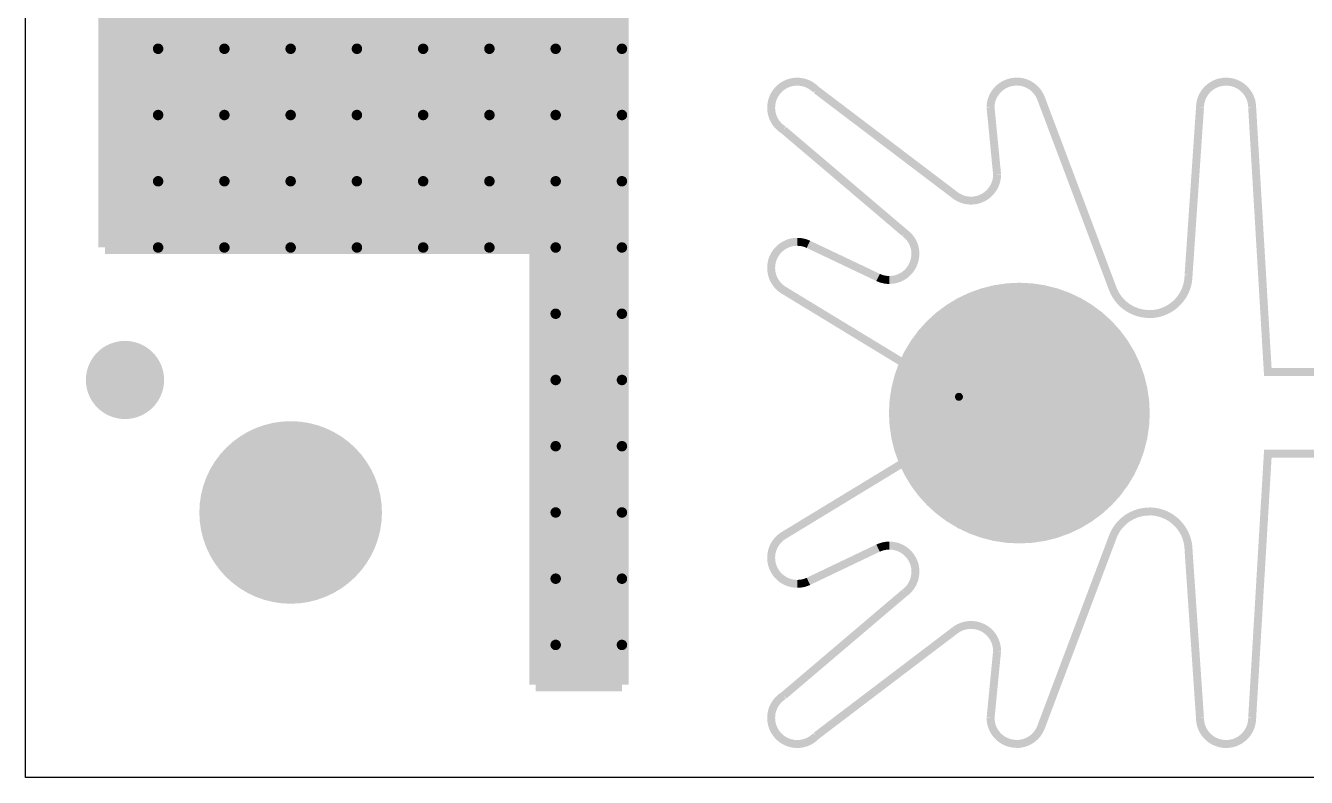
# Model space of a CAD drawing. Extents: x -5 to 112, y -5 to 71.
# Drawn here: x -5.08 to 19.47, y -5.08 to 9.33 of the extents above; entities that cross this region are included whole.
import ezdxf

# ---------------------------------------------------------------- set-up
doc = ezdxf.new("R2010")
doc.units = 0
doc.header["$MEASUREMENT"] = 0
doc.layers.get('0').update_dxf_attribs({"linetype": 'CONTINUOUS'})
for name, color, linetype in [('25-336-0_DRL', 6, 'CONTINUOUS'), ('25-336-0_SMT', 254, 'CONTINUOUS'), ('25-336-0_SST', 1, 'CONTINUOUS')]:
    doc.layers.add(name, color=color, linetype=linetype)

# ---------------------------------------------------------------- blocks, each defined once
blk = doc.blocks.new('ROUND_1')
at = {"const_width": 1.75006}
blk.add_lwpolyline([(-0.87503, 0, 1), (0.87503, 0, 1)], format="xyb", close=True, dxfattribs=at)
blk = doc.blocks.new('ROUND_78')
at = {"const_width": 1.35001}
blk.add_lwpolyline([(-0.675004, 0, 1), (0.675004, 0, 1)], format="xyb", close=True, dxfattribs=at)
blk = doc.blocks.new('ROUND_79')
at = {"const_width": 0.10033}
blk.add_lwpolyline([(-0.050164, 0, 1), (0.050164, 0, 1)], format="xyb", close=True, dxfattribs=at)
blk = doc.blocks.new('ROUND_44')
at = {"const_width": 2.49936}
blk.add_lwpolyline([(-1.24968, 0, 1), (1.24968, 0, 1)], format="xyb", close=True, dxfattribs=at)
blk = doc.blocks.new('ROUND_70')
at = {"const_width": 0.7493}
blk.add_lwpolyline([(-0.37465, 0, 1), (0.37465, 0, 1)], format="xyb", close=True, dxfattribs=at)
blk = doc.blocks.new('ROUND_66')
at = {"const_width": 0.0762}
blk.add_lwpolyline([(-0.0381, 0, 1), (0.0381, 0, 1)], format="xyb", close=True, dxfattribs=at)

msp = doc.modelspace()

# ---------------------------------------------------------------- linework, layer by layer
at = {"layer": '25-336-0_DRL'}
for p, q in [((-5.08, 7.62), (-5.08, 71.12)), ((-5.08, -5.08), (-5.08, 7.62)), ((111.76, -5.08), (-5.08, -5.08))]:
    msp.add_line(p, q, dxfattribs=at)
at = {"layer": '25-336-0_SMT', "const_width": 0.254}
for points in [[(21.463, 25.146), (17.907, 25.146), (17.907, 24.13), (-3.556, 24.13), (-3.556, 5.08)], [(-3.4544, 24.13), (-3.4544, 5.08)], [(-3.2258, 24.13), (-3.2258, 5.08)], [(-2.9972, 24.13), (-2.9972, 5.08)], [(-2.7686, 24.13), (-2.7686, 5.08)], [(-2.54, 24.13), (-2.54, 5.08)], [(-2.3114, 24.13), (-2.3114, 5.08)], [(-2.0828, 24.13), (-2.0828, 5.08)], [(-1.8542, 24.13), (-1.8542, 5.08)], [(-1.6256, 24.13), (-1.6256, 5.08)], [(-1.397, 24.13), (-1.397, 5.08)], [(-1.1684, 24.13), (-1.1684, 5.08)], [(-0.9398, 24.13), (-0.9398, 5.08)], [(-0.7112, 24.13), (-0.7112, 5.08)], [(-0.4826, 24.13), (-0.4826, 5.08)], [(-0.254, 24.13), (-0.254, 5.08)], [(-0.0254, 24.13), (-0.0254, 5.08)], [(0.2032, 24.13), (0.2032, 5.08)], [(0.4318, 24.13), (0.4318, 5.08)], [(0.6604, 24.13), (0.6604, 5.08)], [(0.889, 24.13), (0.889, 5.08)], [(1.1176, 24.13), (1.1176, 5.08)], [(1.3462, 24.13), (1.3462, 5.08)], [(1.5748, 24.13), (1.5748, 5.08)], [(1.8034, 24.13), (1.8034, 5.08)], [(2.032, 24.13), (2.032, 5.08)], [(2.2606, 24.13), (2.2606, 5.08)], [(2.4892, 24.13), (2.4892, 5.08)], [(2.7178, 24.13), (2.7178, 5.08)], [(2.9464, 24.13), (2.9464, 5.08)], [(3.175, 24.13), (3.175, 5.08)], [(3.4036, 24.13), (3.4036, 5.08)], [(3.6322, 24.13), (3.6322, 5.08)], [(3.8608, 24.13), (3.8608, 5.08)], [(4.0894, 24.13), (4.0894, 5.08)], [(4.318, 24.13), (4.318, 5.08)], [(4.5466, 24.13), (4.5466, 5.08)], [(4.7752, 24.13), (4.7752, -3.302)], [(5.0038, 24.13), (5.0038, -3.302)], [(5.2324, 24.13), (5.2324, -3.302)], [(5.461, 24.13), (5.461, -3.302)], [(5.6896, 24.13), (5.6896, -3.302)], [(5.9182, 24.13), (5.9182, -3.302)], [(6.1468, 24.13), (6.1468, -3.302)], [(6.35, 12.573), (6.35, -3.302)], [(6.35, 9.3726), (-3.556, 9.3726)], [(6.35, 9.144), (-3.556, 9.144)], [(6.35, 8.9154), (-3.556, 8.9154)], [(6.35, 8.6868), (-3.556, 8.6868)], [(6.35, 8.4582), (-3.556, 8.4582)], [(6.35, 8.2296), (-3.556, 8.2296)], [(6.35, 8.001), (-3.556, 8.001)], [(6.35, 7.7724), (-3.556, 7.7724)], [(6.35, 7.5438), (-3.556, 7.5438)], [(6.35, 7.3152), (-3.556, 7.3152)], [(6.35, 7.0866), (-3.556, 7.0866)], [(6.35, 6.858), (-3.556, 6.858)], [(6.35, 6.6294), (-3.556, 6.6294)], [(6.35, 6.4008), (-3.556, 6.4008)], [(6.35, 6.1722), (-3.556, 6.1722)], [(6.35, 5.9436), (-3.556, 5.9436)], [(6.35, 5.715), (-3.556, 5.715)], [(6.35, 5.4864), (-3.556, 5.4864)], [(6.35, 5.2578), (-3.556, 5.2578)], [(4.699, 5.08), (-3.556, 5.08)], [(4.699, 5.08), (4.699, -3.302)], [(6.35, 5.0292), (4.699, 5.0292)], [(6.35, 4.8006), (4.699, 4.8006)], [(6.35, 4.572), (4.699, 4.572)], [(6.35, 4.3434), (4.699, 4.3434)], [(6.35, 4.1148), (4.699, 4.1148)], [(6.35, 3.8862), (4.699, 3.8862)], [(6.35, 3.6576), (4.699, 3.6576)], [(6.35, 3.429), (4.699, 3.429)], [(6.35, 3.2004), (4.699, 3.2004)], [(6.35, 2.9718), (4.699, 2.9718)], [(6.35, 2.7432), (4.699, 2.7432)], [(6.35, 2.5146), (4.699, 2.5146)], [(6.35, 2.286), (4.699, 2.286)], [(6.35, 2.0574), (4.699, 2.0574)], [(6.35, 1.8288), (4.699, 1.8288)], [(6.35, 1.6002), (4.699, 1.6002)], [(6.35, 1.3716), (4.699, 1.3716)], [(6.35, 1.143), (4.699, 1.143)], [(6.35, 0.9144), (4.699, 0.9144)], [(6.35, 0.6858), (4.699, 0.6858)], [(6.35, 0.4572), (4.699, 0.4572)], [(6.35, 0.2286), (4.699, 0.2286)], [(6.35, 0), (4.699, 0)], [(6.35, -0.2286), (4.699, -0.2286)], [(6.35, -0.4572), (4.699, -0.4572)], [(6.35, -0.6858), (4.699, -0.6858)], [(6.35, -0.9144), (4.699, -0.9144)], [(6.35, -1.143), (4.699, -1.143)], [(6.35, -1.3716), (4.699, -1.3716)], [(6.35, -1.6002), (4.699, -1.6002)], [(6.35, -1.8288), (4.699, -1.8288)], [(6.35, -2.0574), (4.699, -2.0574)], [(6.35, -2.286), (4.699, -2.286)], [(6.35, -2.5146), (4.699, -2.5146)], [(6.35, -2.7432), (4.699, -2.7432)], [(6.35, -2.9718), (4.699, -2.9718)], [(6.35, -3.2004), (4.699, -3.2004)], [(6.35, -3.302), (4.699, -3.302)]]:
    msp.add_lwpolyline(points, dxfattribs=at)
at = {"layer": '25-336-0_SST', "const_width": 0.1524}
for points in [[(9.71042, 8.26008, 0.4142136), (9.21004, 7.7597)], [(10.07364, 8.1026, 0.2064), (9.71042, 8.25921)], [(13.91412, 8.26008, 0.4142136), (13.41374, 7.7597)], [(14.38402, 7.9375, 0.3118223), (13.91412, 8.26262)], [(17.92986, 8.26008, 0.4142136), (17.42948, 7.7597)], [(18.43024, 7.7597, 0.4142136), (17.92986, 8.26008)], [(9.21004, 7.7597, 0.2608895), (9.44888, 7.33311)], [(13.04036, 5.97916, 0.4142136), (13.54074, 6.47954)], [(12.7381, 6.08076, 0.1635804), (13.04036, 5.97915)], [(11.9761, 4.95554, 0.2395575), (11.77063, 5.35978)], [(9.71042, 5.18922, 0.4142136), (9.21004, 4.68884)], [(9.92378, 5.14096, 0.1106797), (9.71042, 5.18877)], [(11.47572, 4.4577, 0.4142136), (11.97356, 4.95554)], [(9.21004, 4.68884, 0.2608895), (9.44888, 4.26225)], [(11.25982, 4.50596, 0.1123956), (11.47572, 4.45681)], [(16.4592, 3.80238, 0.4142136), (17.21104, 4.55422)], [(15.75816, 4.28752, 0.3113295), (16.4592, 3.80492)], [(13.95984, 3.10388, 0.337696), (12.80414, 2.2225)], [(13.95984, 2.921, 0.4142136), (12.94384, 1.905)], [(15.16126, 1.905, 0.4142136), (13.95984, 3.10642)], [(14.97838, 1.905, 0.4142136), (13.95984, 2.92354)], [(12.80414, 2.2225, 0.0671283), (12.76132, 1.905)], [(12.80922, 2.21742, 0.0647982), (12.76922, 1.91008)], [(12.76096, 1.905, 0.0649346), (12.80106, 1.59752)], [(12.76858, 1.91008, 0.0647985), (12.8086, 1.60257)], [(12.94384, 1.905, 0.4142136), (13.95984, 0.889)], [(13.95984, 0.70358, 0.4142136), (15.16126, 1.905)], [(13.95984, 0.889, 0.4142136), (14.97584, 1.905)], [(12.8016, 1.59766, 0.3401306), (13.95984, 0.70612)], [(16.4592, 0.01778, 0.312199), (15.75816, -0.46736)], [(17.21104, -0.73152, 0.4142136), (16.4592, 0.02032)], [(9.4488, -0.44196, 0.2608893), (9.20989, -0.86868)], [(11.47572, -0.635, 0.1118405), (11.2601, -0.68384)], [(11.9761, -1.13538, 0.4142136), (11.47572, -0.635)], [(9.21004, -0.86868, 0.4142136), (9.71042, -1.36906)], [(11.77036, -1.53924, 0.2395574), (11.97563, -1.13538)], [(9.71042, -1.36906, 0.1106798), (9.92397, -1.3212)], [(13.04036, -2.15646, 0.1635808), (12.7381, -2.25806)], [(13.54074, -2.65684, 0.4142136), (13.04036, -2.15646)], [(9.4488, -3.51282, 0.2608893), (9.20989, -3.93954)], [(9.21004, -3.93954, 0.4142136), (9.71042, -4.43992)], [(13.41628, -3.93954, 0.4142136), (13.91412, -4.43738)], [(17.42948, -3.93954, 0.4142136), (17.92986, -4.43992)], [(17.92986, -4.43992, 0.4142136), (18.43024, -3.93954)], [(13.91412, -4.43992, 0.3131222), (14.38402, -4.1148)], [(9.71042, -4.43992, 0.2064002), (10.07427, -4.28304)]]:
    msp.add_lwpolyline(points, format="xyb", dxfattribs=at)
for points in [[(10.07364, 8.1026), (12.7381, 6.08076)], [(14.38402, 7.9375), (15.75816, 4.28752)], [(13.54074, 6.47954), (13.41628, 7.7597)], [(17.21104, 4.55422), (17.42948, 7.7597)], [(18.43024, 7.7597), (18.72996, 2.69494), (34.61004, 2.69494), (34.90976, 7.7597)], [(11.77036, 5.3594), (9.4488, 7.33298)], [(9.92378, 5.14096), (11.25982, 4.50596)], [(12.80922, 2.21742), (9.4488, 4.26212)], [(9.4488, -0.44196), (12.80668, 1.6002), (12.80922, 1.60274)], [(34.90976, -3.93954), (34.61004, 1.12522), (18.72996, 1.12522), (18.43024, -3.93954)], [(15.75816, -0.46736), (14.38402, -4.1148)], [(11.25982, -0.68326), (9.92378, -1.3208)], [(17.42948, -3.93954), (17.21104, -0.73152)], [(9.4488, -3.51282), (11.77036, -1.53924)], [(12.7381, -2.25806), (10.07364, -4.28244)], [(13.41628, -3.93954), (13.54074, -2.65684)]]:
    msp.add_lwpolyline(points, dxfattribs=at)

# ---------------------------------------------------------------- block references
at = {"layer": '25-336-0_DRL'}
for name, p in [('ROUND_79', (-2.54, 8.89)), ('ROUND_79', (-1.27, 8.89)), ('ROUND_79', (0, 8.89)), ('ROUND_79', (1.27, 8.89)), ('ROUND_79', (2.54, 8.89)), ('ROUND_79', (3.81, 8.89)), ('ROUND_79', (5.08, 8.89)), ('ROUND_79', (6.35, 8.89)), ('ROUND_79', (-2.54, 7.62)), ('ROUND_79', (-1.27, 7.62)), ('ROUND_79', (0, 7.62)), ('ROUND_79', (1.27, 7.62)), ('ROUND_79', (2.54, 7.62)), ('ROUND_79', (3.81, 7.62)), ('ROUND_79', (5.08, 7.62)), ('ROUND_79', (6.35, 7.62)), ('ROUND_79', (-2.54, 6.35)), ('ROUND_79', (-1.27, 6.35)), ('ROUND_79', (0, 6.35)), ('ROUND_79', (1.27, 6.35)), ('ROUND_79', (2.54, 6.35)), ('ROUND_79', (3.81, 6.35)), ('ROUND_79', (5.08, 6.35)), ('ROUND_79', (6.35, 6.35)), ('ROUND_79', (-2.54, 5.08)), ('ROUND_79', (-1.27, 5.08)), ('ROUND_79', (0, 5.08)), ('ROUND_79', (1.27, 5.08)), ('ROUND_79', (2.54, 5.08)), ('ROUND_79', (3.81, 5.08)), ('ROUND_79', (5.08, 5.08)), ('ROUND_79', (6.35, 5.08)), ('ROUND_79', (5.08, 3.81)), ('ROUND_79', (6.35, 3.81)), ('ROUND_78', (13.96746, 1.905)), ('ROUND_79', (5.08, 2.54)), ('ROUND_79', (6.35, 2.54)), ('ROUND_1', (0, 0)), ('ROUND_79', (5.08, 1.27)), ('ROUND_79', (6.35, 1.27)), ('ROUND_79', (5.08, 0)), ('ROUND_79', (6.35, 0)), ('ROUND_79', (5.08, -1.27)), ('ROUND_79', (6.35, -1.27)), ('ROUND_79', (5.08, -2.54)), ('ROUND_79', (6.35, -2.54))]:
    msp.add_blockref(name, p, dxfattribs=at)
at = {"layer": '25-336-0_SMT'}
for name, p in [('ROUND_44', (13.96746, 1.905)), ('ROUND_70', (-3.175, 2.54))]:
    msp.add_blockref(name, p, dxfattribs=at)
at = {"layer": '25-336-0_SST'}
msp.add_blockref('ROUND_66', (12.80922, 2.21742), dxfattribs=at)

doc.saveas('drawing.dxf')
